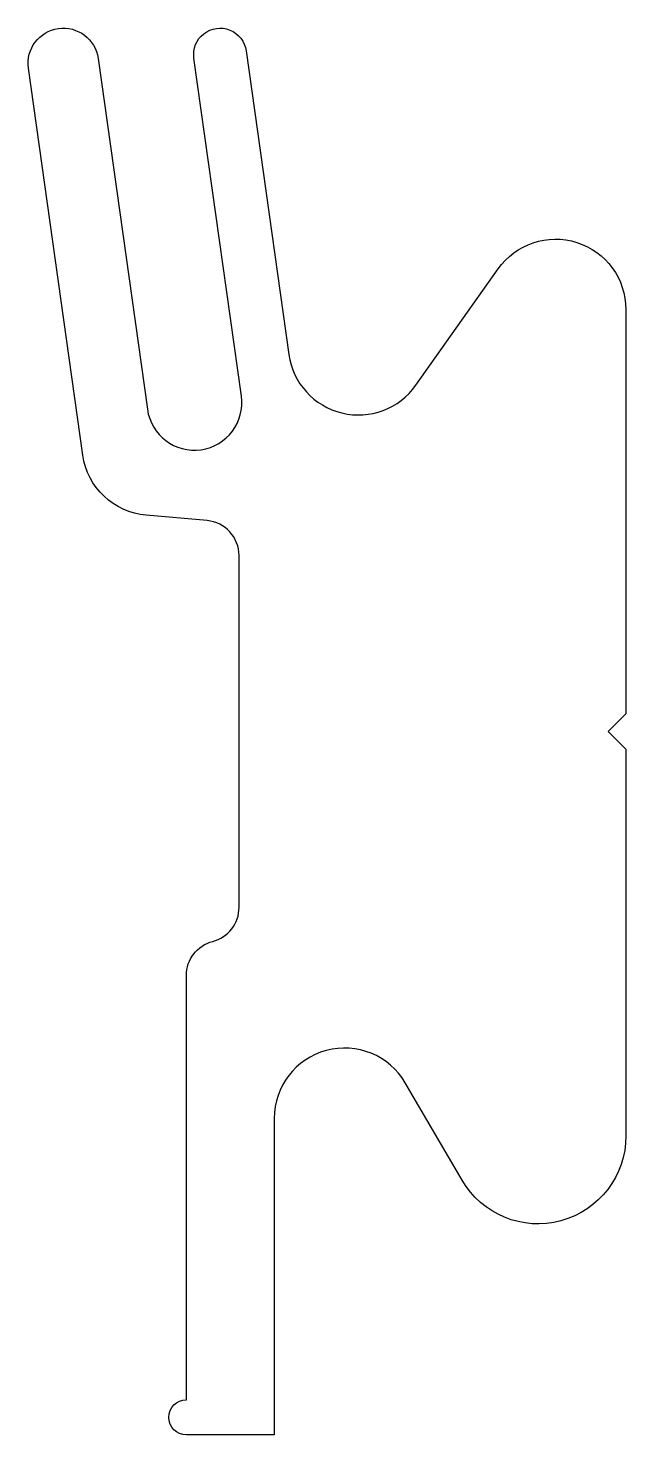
# Model space of a CAD drawing. Extents: x -640.8 to -623.8, y 67.6 to 107.6.
import ezdxf

# ---------------------------------------------------------------- set-up
doc = ezdxf.new("R2010")
doc.units = 0
doc.layers.add('ANA', color=220, linetype='CONTINUOUS')

msp = doc.modelspace()

# ---------------------------------------------------------------- linework, layer by layer
at = {"layer": 'ANA', "color": 0}
msp.add_lwpolyline([(-623.83, 88.072), (-624.33, 87.572), (-623.83, 87.072), (-623.83, 76.072, -0.765693), (-628.49, 74.813), (-630.103, 77.579, 0.765693), (-633.83, 76.572), (-633.83, 67.572), (-636.33, 67.572, -1), (-636.33, 68.572), (-636.33, 80.635, -0.341999), (-635.58, 81.604, 0.341999), (-634.83, 82.572), (-634.83, 92.572, 0.388879), (-635.743, 93.568), (-637.469, 93.719, -0.349216), (-639.275, 95.433), (-640.821, 106.433, -1), (-638.84, 106.711), (-637.438, 96.734, 1), (-634.764, 97.11), (-636.115, 106.718, -1), (-634.629, 106.926), (-633.416, 98.294, 0.679275), (-629.802, 97.418), (-627.464, 100.726, -0.731549), (-623.83, 99.572)], format="xyb", close=True, dxfattribs=at)

doc.saveas('drawing.dxf')
